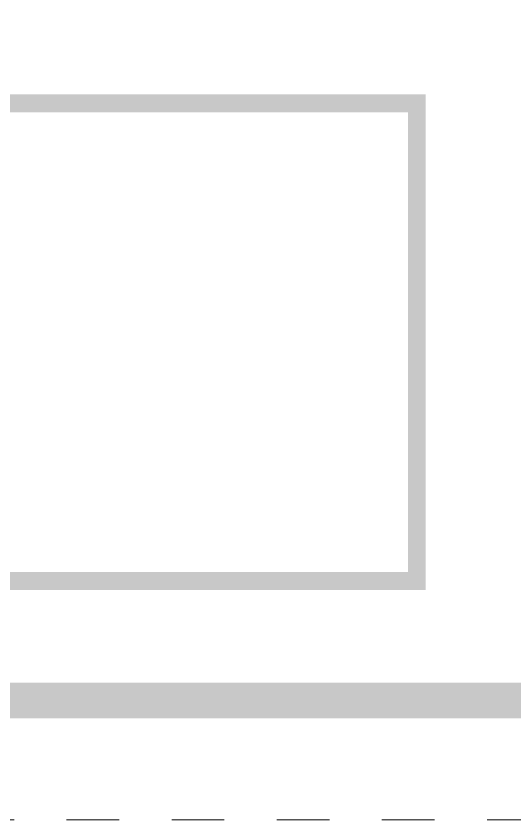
# Paper-space layout 'Presentation A0' of a CAD drawing. Header units: inches. Extents: x 0 to 46.5, y 0 to 35.5.
# Drawn here: x 44.143 to 45.092, y 0.039 to 1.568 of the extents above; entities that cross this region are included whole.
import ezdxf
from ezdxf.enums import TextEntityAlignment as Align

# ---------------------------------------------------------------- set-up
doc = ezdxf.new("R2010")
doc.units = ezdxf.units.IN
doc.linetypes.add('DASHDOT', pattern=[1, 0.5, -0.25, 0, -0.25])
doc.layers.add('G-ANNO-REFR', color=253, linetype='DASHDOT', lineweight=5, plot=False)
for name, color, linetype, lineweight in [('G-ANNO-TEXT-BOLD', 1, 'Continuous', 15), ('G-ANNO-TTLB', 7, 'Continuous', 50), ('G-PAPR-GRAY', 251, 'Continuous', 15), ('G-PAPR-GRAY-DARK', 251, 'Continuous', 100)]:
    doc.layers.add(name, color=color, linetype=linetype, lineweight=lineweight)
doc.styles.add('BG', font='bgothl.ttf')

# ---------------------------------------------------------------- blocks, each defined once
blk = doc.blocks.new('*U157')
at = {"layer": 'G-ANNO-REFR'}
blk.add_lwpolyline([(1, 1), (1181, 1), (1181, 901), (1, 901)], close=True, dxfattribs=at)
at = {"layer": 'G-PAPR-GRAY', "const_width": 0.866}
blk.add_lwpolyline([(1140.605, 12.541), (1024.98, 12.541), (1024.98, 35.624), (1140.605, 35.624)], close=True, dxfattribs=at)
at = {"layer": 'G-PAPR-GRAY-DARK', "const_width": 1.731}
blk.add_lwpolyline([(6.771, 6.771), (1175.229, 6.771), (1175.229, 895.229), (6.771, 895.229)], close=True, dxfattribs=at)
at = {"layer": 'G-ANNO-TEXT-BOLD', "style": 'BG'}
blk.add_attdef('PRESENTATION_TITLE', text='', height=5, dxfattribs=at).set_placement((20.69, 31.381), align=Align.TOP_LEFT)
for tag, p in [('PRESENTATION_SCALE', (653.166, 29.26)), ('PRESENTATION_DATE', (654.072, 17.965))]:
    blk.add_attdef(tag, text='', height=2.7, dxfattribs=at).set_placement(p, align=Align.MIDDLE)
blk.add_attdef('PRESENTATION_LEVEL', text='', height=5, dxfattribs=at).set_placement((857.106, 24.083), align=Align.MIDDLE_CENTER)
blk.add_attdef('ADDRESS', (20.69, 17.463), '', height=5, dxfattribs=at)

psp = doc.layouts.new('Presentation A0')

# ---------------------------------------------------------------- block references
at = {"layer": 'G-ANNO-TTLB', "xscale": 0.03937007874015748, "yscale": 0.03937007874015748, "zscale": 0.03937007874015748}
psp.add_blockref('*U157', (0, 0), dxfattribs=at)

doc.saveas('drawing.dxf')
